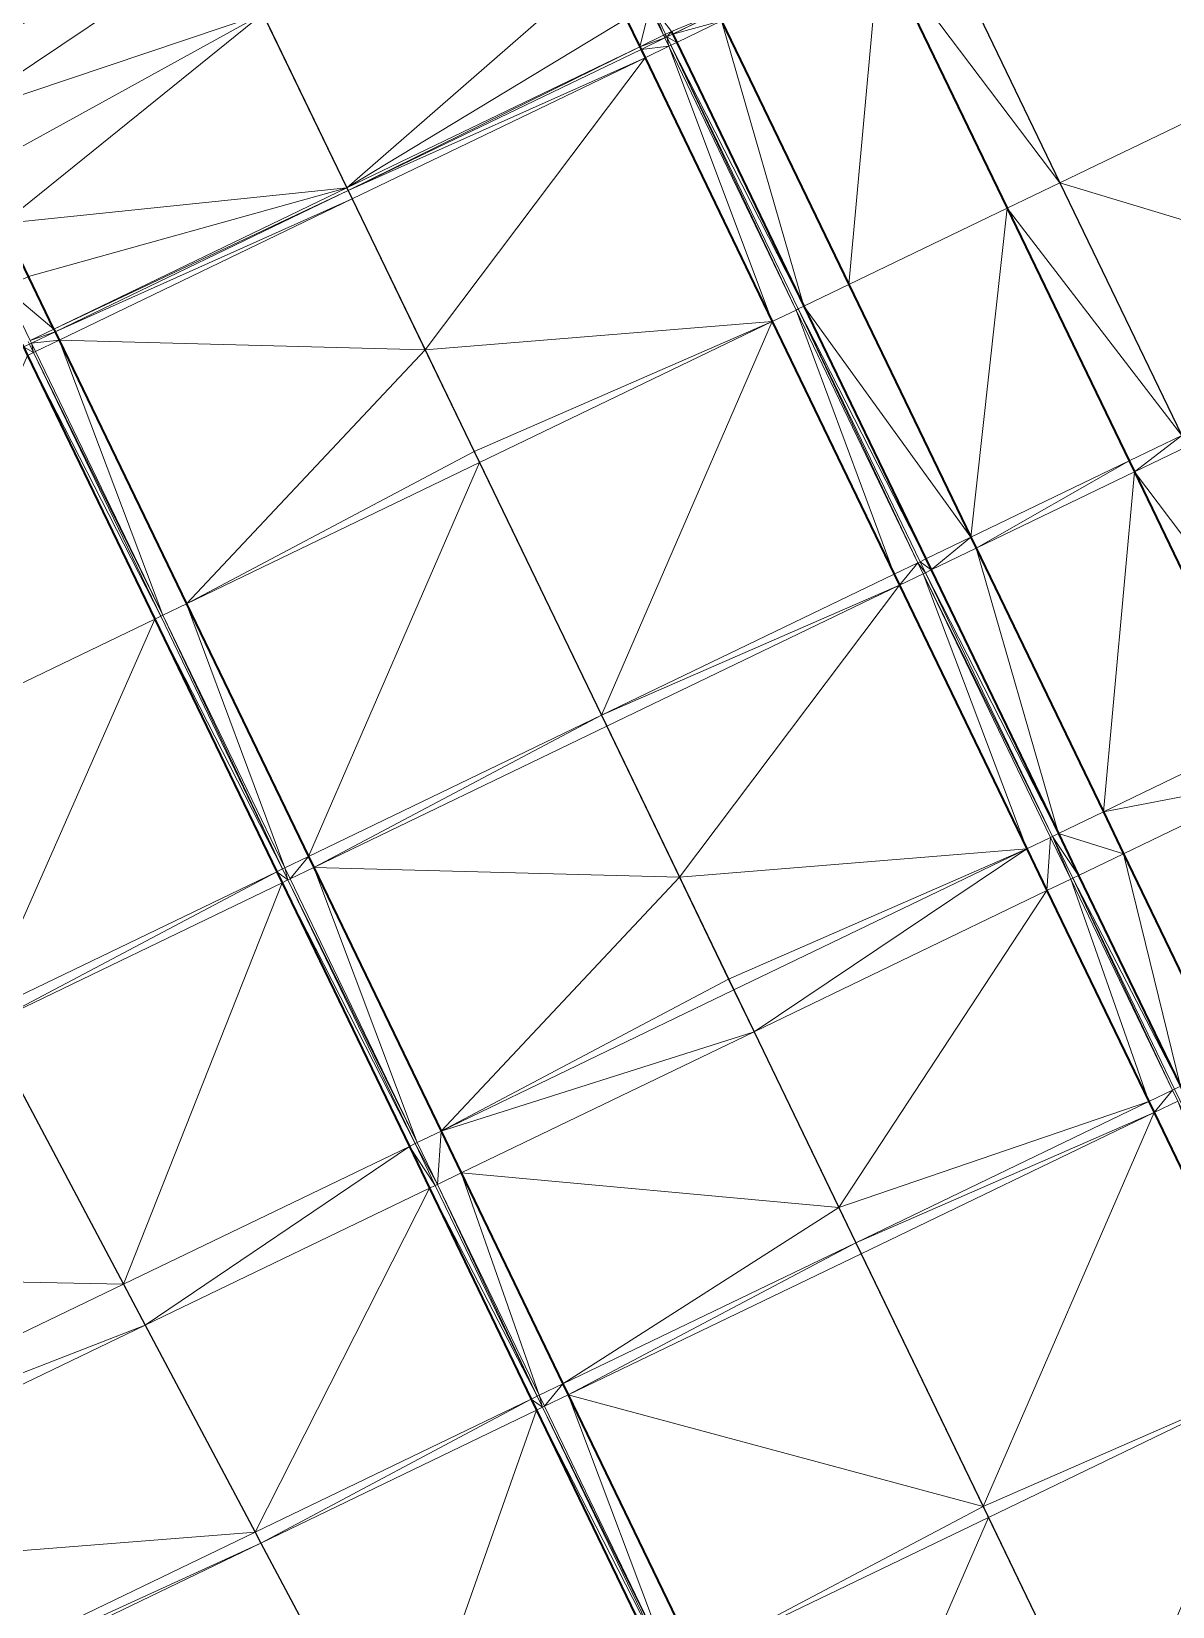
# Model space of a CAD drawing. Header units: metres. Extents: x 246428 to 246884, y 7418966 to 7419490.
# Drawn here: x 246536.59 to 246556.07, y 7419328.41 to 7419355.31 of the extents above; entities that cross this region are included whole.
import ezdxf

# ---------------------------------------------------------------- set-up
doc = ezdxf.new("R2010")
doc.units = ezdxf.units.M
doc.linetypes.add('blank name', pattern=[0])
doc.linetypes.add('HIDDEN', pattern=[9.525, 6.35, -3.175])
doc.layers.add('_12D_UNMAPPED', color=7, linetype='Continuous')
for name, color, linetype, lineweight in [('BATTER', 250, 'HIDDEN', 25), ('GRADELINES', 250, 'HIDDEN', 25), ('MISC_PATHS', 7, 'Continuous', 35)]:
    doc.layers.add(name, color=color, linetype=linetype, lineweight=lineweight)
for name, color, linetype, lineweight, true_color in [('KERB_BACK', 7, 'Continuous', 35, 0x5fd2ff), ('KERB_LINE', 7, 'Continuous', 18, 0xb9b9b9), ('KERB_LIP', 7, 'Continuous', 35, 0x5fd2ff), ('KERB_TOP', 7, 'Continuous', 18, 0xb9b9b9)]:
    doc.layers.add(name, color=color, linetype=linetype, lineweight=lineweight, true_color=true_color)

msp = doc.modelspace()

# ---------------------------------------------------------------- linework, layer by layer
at = {"layer": '_12D_UNMAPPED', "color": 3, "linetype": 'blank name', "lineweight": 0}
for points in [[(246558.887, 7419355.015, 31.112), (246551.975, 7419357.233, 31.719), (246556.754, 7419359.538, 31.056)], [(246551.074, 7419356.799, 31.729), (246551.975, 7419357.233, 31.719), (246554.147, 7419352.729, 31.769)], [(246554.147, 7419352.729, 31.769), (246551.975, 7419357.233, 31.719), (246558.887, 7419355.015, 31.112)], [(246539.804, 7419357.146, 31.77), (246534.805, 7419354.735, 31.604), (246534.371, 7419355.636, 31.594)], [(246534.805, 7419354.735, 31.604), (246539.804, 7419357.146, 31.77), (246539.895, 7419356.958, 31.772)], [(246535.24, 7419353.835, 31.614), (246534.805, 7419354.735, 31.604), (246539.895, 7419356.958, 31.772)], [(246535.24, 7419353.835, 31.614), (246539.895, 7419356.958, 31.772), (246540.542, 7419355.617, 31.787)], [(246550.544, 7419350.992, 31.839), (246548.372, 7419355.495, 31.789), (246551.074, 7419356.799, 31.729)], [(246550.544, 7419350.992, 31.839), (246551.074, 7419356.799, 31.729), (246553.246, 7419352.295, 31.779)], [(246553.246, 7419352.295, 31.779), (246551.074, 7419356.799, 31.729), (246554.147, 7419352.729, 31.769)], [(246540.542, 7419355.617, 31.787), (246546.31, 7419356.432, 31.638), (246541.976, 7419352.643, 31.82)], [(246546.31, 7419356.432, 31.638), (246546.745, 7419355.531, 31.648), (246541.976, 7419352.643, 31.82)], [(246535.674, 7419352.934, 31.624), (246535.24, 7419353.835, 31.614), (246540.542, 7419355.617, 31.787)], [(246536.108, 7419352.033, 31.634), (246535.674, 7419352.934, 31.624), (246540.542, 7419355.617, 31.787)], [(246535.674, 7419352.934, 31.624), (246540.542, 7419355.617, 31.787), (246540.542, 7419355.617, 31.787)], [(246536.108, 7419352.033, 31.634), (246540.542, 7419355.617, 31.787), (246541.976, 7419352.643, 31.82)], [(246546.975, 7419355.053, 31.654), (246546.745, 7419355.531, 31.648), (246547.15, 7419355.727, 31.623)], [(246546.975, 7419355.053, 31.654), (246547.15, 7419355.727, 31.623), (246547.381, 7419355.249, 31.629)], [(246547.381, 7419355.249, 31.629), (246547.15, 7419355.727, 31.623), (246547.186, 7419355.744, 31.773)], [(246547.417, 7419355.266, 31.779), (246547.186, 7419355.744, 31.773), (246547.516, 7419355.314, 31.779)], [(246547.381, 7419355.249, 31.629), (246547.186, 7419355.744, 31.773), (246547.417, 7419355.266, 31.779)], [(246547.537, 7419355.269, 31.779), (246547.516, 7419355.314, 31.779), (246548.303, 7419355.638, 31.788)], [(246547.538, 7419355.269, 31.779), (246547.537, 7419355.269, 31.779), (246548.303, 7419355.638, 31.788)], [(246547.538, 7419355.269, 31.779), (246548.303, 7419355.638, 31.788), (246548.303, 7419355.638, 31.788)], [(246547.538, 7419355.269, 31.779), (246548.303, 7419355.638, 31.788), (246548.372, 7419355.495, 31.789)], [(246541.976, 7419352.643, 31.82), (246546.745, 7419355.531, 31.648), (246546.975, 7419355.053, 31.654)], [(246546.745, 7419355.531, 31.648), (246546.975, 7419355.053, 31.654), (246546.975, 7419355.053, 31.654)], [(246547.417, 7419355.266, 31.779), (246547.516, 7419355.314, 31.779), (246547.516, 7419355.314, 31.779)], [(246547.417, 7419355.266, 31.779), (246547.516, 7419355.314, 31.779), (246547.516, 7419355.314, 31.779)], [(246547.417, 7419355.266, 31.779), (246547.417, 7419355.266, 31.779), (246547.516, 7419355.314, 31.779)], [(246547.438, 7419355.221, 31.779), (246547.417, 7419355.266, 31.779), (246547.516, 7419355.314, 31.779)], [(246547.417, 7419355.266, 31.779), (246547.417, 7419355.266, 31.779), (246547.516, 7419355.314, 31.779)], [(246547.417, 7419355.266, 31.779), (246547.516, 7419355.314, 31.779), (246547.516, 7419355.314, 31.779)], [(246547.438, 7419355.221, 31.779), (246547.516, 7419355.314, 31.779), (246547.537, 7419355.269, 31.779)], [(246547.516, 7419355.314, 31.779), (246547.516, 7419355.314, 31.779), (246547.516, 7419355.314, 31.779)], [(246547.516, 7419355.314, 31.779), (246547.516, 7419355.314, 31.779), (246547.516, 7419355.314, 31.779)], [(246547.516, 7419355.314, 31.779), (246547.516, 7419355.314, 31.779), (246547.516, 7419355.314, 31.779)], [(246547.516, 7419355.314, 31.779), (246547.516, 7419355.314, 31.779), (246547.537, 7419355.269, 31.779)], [(246547.606, 7419355.126, 31.781), (246547.538, 7419355.269, 31.779), (246548.372, 7419355.495, 31.789)], [(246549.778, 7419350.623, 31.831), (246547.606, 7419355.126, 31.781), (246548.372, 7419355.495, 31.789)], [(246549.778, 7419350.623, 31.831), (246548.372, 7419355.495, 31.789), (246550.544, 7419350.992, 31.839)], [(246541.976, 7419352.643, 31.82), (246541.976, 7419352.643, 31.82), (246546.975, 7419355.053, 31.654)], [(246541.976, 7419352.643, 31.82), (246541.976, 7419352.643, 31.82), (246546.975, 7419355.053, 31.654)], [(246541.976, 7419352.643, 31.82), (246541.976, 7419352.643, 31.82), (246546.975, 7419355.053, 31.654)], [(246541.976, 7419352.642, 31.82), (246546.975, 7419355.053, 31.654), (246546.975, 7419355.053, 31.654)], [(246541.976, 7419352.642, 31.82), (246541.976, 7419352.642, 31.82), (246546.975, 7419355.053, 31.654)], [(246541.976, 7419352.642, 31.82), (246541.976, 7419352.643, 31.82), (246546.975, 7419355.053, 31.654)], [(246541.976, 7419352.643, 31.82), (246541.976, 7419352.643, 31.82), (246546.975, 7419355.053, 31.654)], [(246541.998, 7419352.598, 31.821), (246541.976, 7419352.642, 31.82), (246546.975, 7419355.053, 31.654)], [(246541.976, 7419352.642, 31.82), (246541.976, 7419352.642, 31.82), (246546.975, 7419355.053, 31.654)], [(246541.976, 7419352.642, 31.82), (246546.975, 7419355.053, 31.654), (246546.975, 7419355.053, 31.654)], [(246541.998, 7419352.598, 31.821), (246546.975, 7419355.053, 31.654), (246546.997, 7419355.008, 31.654)], [(246546.975, 7419355.053, 31.654), (246546.975, 7419355.053, 31.654), (246547.381, 7419355.249, 31.629)], [(246546.975, 7419355.053, 31.654), (246547.381, 7419355.249, 31.629), (246547.381, 7419355.249, 31.629)], [(246546.975, 7419355.053, 31.654), (246547.381, 7419355.249, 31.629), (246547.381, 7419355.249, 31.629)], [(246546.975, 7419355.053, 31.654), (246547.381, 7419355.249, 31.629), (246547.381, 7419355.249, 31.629)], [(246546.975, 7419355.053, 31.654), (246547.381, 7419355.249, 31.629), (246547.402, 7419355.204, 31.629)], [(246546.997, 7419355.008, 31.654), (246546.975, 7419355.053, 31.654), (246547.402, 7419355.204, 31.629)], [(246546.975, 7419355.053, 31.654), (246546.975, 7419355.053, 31.654), (246546.975, 7419355.053, 31.654)], [(246546.975, 7419355.053, 31.654), (246546.975, 7419355.053, 31.654), (246546.975, 7419355.053, 31.654)], [(246546.975, 7419355.053, 31.654), (246546.975, 7419355.053, 31.654), (246546.975, 7419355.053, 31.654)], [(246546.975, 7419355.053, 31.654), (246546.975, 7419355.053, 31.654), (246546.997, 7419355.008, 31.654)], [(246546.997, 7419355.008, 31.654), (246547.402, 7419355.204, 31.629), (246547.402, 7419355.204, 31.629)], [(246546.997, 7419355.008, 31.654), (246546.997, 7419355.008, 31.654), (246547.402, 7419355.204, 31.629)], [(246546.997, 7419355.008, 31.654), (246547.402, 7419355.204, 31.629), (246547.471, 7419355.061, 31.631)], [(246547.066, 7419354.866, 31.656), (246546.997, 7419355.008, 31.654), (246547.471, 7419355.061, 31.631)], [(246549.238, 7419350.362, 31.706), (246547.066, 7419354.866, 31.656), (246547.471, 7419355.061, 31.631)], [(246547.381, 7419355.249, 31.629), (246547.417, 7419355.266, 31.779), (246547.417, 7419355.266, 31.779)], [(246547.381, 7419355.249, 31.629), (246547.381, 7419355.249, 31.629), (246547.417, 7419355.266, 31.779)], [(246547.381, 7419355.249, 31.629), (246547.417, 7419355.266, 31.779), (246547.417, 7419355.266, 31.779)], [(246547.402, 7419355.204, 31.629), (246547.381, 7419355.249, 31.629), (246547.417, 7419355.266, 31.779)], [(246547.381, 7419355.249, 31.629), (246547.381, 7419355.249, 31.629), (246547.417, 7419355.266, 31.779)], [(246547.381, 7419355.249, 31.629), (246547.417, 7419355.266, 31.779), (246547.417, 7419355.266, 31.779)], [(246547.381, 7419355.249, 31.629), (246547.381, 7419355.249, 31.629), (246547.381, 7419355.249, 31.629)], [(246547.381, 7419355.249, 31.629), (246547.381, 7419355.249, 31.629), (246547.381, 7419355.249, 31.629)], [(246547.381, 7419355.249, 31.629), (246547.381, 7419355.249, 31.629), (246547.381, 7419355.249, 31.629)], [(246547.402, 7419355.204, 31.629), (246547.417, 7419355.266, 31.779), (246547.438, 7419355.221, 31.779)], [(246547.402, 7419355.204, 31.629), (246547.402, 7419355.204, 31.629), (246547.438, 7419355.221, 31.779)], [(246547.471, 7419355.061, 31.631), (246547.402, 7419355.204, 31.629), (246547.438, 7419355.221, 31.779)], [(246547.402, 7419355.204, 31.629), (246547.438, 7419355.221, 31.779), (246547.438, 7419355.221, 31.779)], [(246547.417, 7419355.266, 31.779), (246547.417, 7419355.266, 31.779), (246547.417, 7419355.266, 31.779)], [(246547.417, 7419355.266, 31.779), (246547.417, 7419355.266, 31.779), (246547.417, 7419355.266, 31.779)], [(246547.417, 7419355.266, 31.779), (246547.417, 7419355.266, 31.779), (246547.417, 7419355.266, 31.779)], [(246547.438, 7419355.221, 31.779), (246547.538, 7419355.269, 31.779), (246547.606, 7419355.126, 31.781)], [(246547.438, 7419355.221, 31.779), (246547.438, 7419355.221, 31.779), (246547.537, 7419355.269, 31.779)], [(246547.438, 7419355.221, 31.779), (246547.537, 7419355.269, 31.779), (246547.538, 7419355.269, 31.779)], [(246547.471, 7419355.061, 31.631), (246547.438, 7419355.221, 31.779), (246547.507, 7419355.078, 31.781)], [(246547.507, 7419355.078, 31.781), (246547.438, 7419355.221, 31.779), (246547.606, 7419355.126, 31.781)], [(246549.643, 7419350.557, 31.681), (246547.471, 7419355.061, 31.631), (246547.507, 7419355.078, 31.781)], [(246549.238, 7419350.362, 31.706), (246547.471, 7419355.061, 31.631), (246549.643, 7419350.557, 31.681)], [(246547.507, 7419355.078, 31.781), (246547.606, 7419355.126, 31.781), (246549.778, 7419350.623, 31.831)], [(246549.643, 7419350.557, 31.681), (246547.507, 7419355.078, 31.781), (246549.679, 7419350.575, 31.831)], [(246549.679, 7419350.575, 31.831), (246547.507, 7419355.078, 31.781), (246549.778, 7419350.623, 31.831)], [(246541.998, 7419352.597, 31.821), (246541.998, 7419352.598, 31.821), (246546.997, 7419355.008, 31.654)], [(246541.998, 7419352.597, 31.821), (246546.997, 7419355.008, 31.654), (246546.997, 7419355.008, 31.654)], [(246541.998, 7419352.597, 31.821), (246546.997, 7419355.008, 31.654), (246547.066, 7419354.866, 31.656)], [(246542.067, 7419352.455, 31.822), (246541.998, 7419352.597, 31.821), (246547.066, 7419354.866, 31.656)], [(246543.311, 7419349.875, 31.851), (246542.067, 7419352.455, 31.822), (246547.066, 7419354.866, 31.656)], [(246543.311, 7419349.875, 31.851), (246547.066, 7419354.866, 31.656), (246549.238, 7419350.362, 31.706)], [(246554.147, 7419352.729, 31.769), (246558.887, 7419355.015, 31.112), (246560.932, 7419350.682, 31.165)], [(246536.543, 7419351.132, 31.644), (246536.108, 7419352.033, 31.634), (246541.976, 7419352.643, 31.82)], [(246536.977, 7419350.232, 31.654), (246536.543, 7419351.132, 31.644), (246541.976, 7419352.643, 31.82)], [(246536.977, 7419350.232, 31.654), (246541.976, 7419352.643, 31.82), (246541.976, 7419352.643, 31.82)], [(246536.977, 7419350.232, 31.654), (246541.976, 7419352.643, 31.82), (246541.976, 7419352.643, 31.82)], [(246536.977, 7419350.232, 31.654), (246541.976, 7419352.643, 31.82), (246541.976, 7419352.643, 31.82)], [(246536.977, 7419350.232, 31.654), (246541.976, 7419352.643, 31.82), (246541.976, 7419352.643, 31.82)], [(246536.977, 7419350.232, 31.654), (246541.976, 7419352.643, 31.82), (246541.976, 7419352.642, 31.82)], [(246536.977, 7419350.232, 31.654), (246541.976, 7419352.642, 31.82), (246541.976, 7419352.642, 31.82)], [(246536.977, 7419350.232, 31.654), (246541.976, 7419352.642, 31.82), (246541.998, 7419352.598, 31.821)], [(246541.976, 7419352.643, 31.82), (246541.976, 7419352.643, 31.82), (246541.976, 7419352.643, 31.82)], [(246541.976, 7419352.643, 31.82), (246541.976, 7419352.643, 31.82), (246541.976, 7419352.643, 31.82)], [(246541.976, 7419352.642, 31.82), (246541.976, 7419352.642, 31.82), (246541.976, 7419352.642, 31.82)], [(246553.246, 7419352.295, 31.779), (246554.147, 7419352.729, 31.769), (246556.228, 7419348.413, 31.817)], [(246556.228, 7419348.413, 31.817), (246554.147, 7419352.729, 31.769), (246560.932, 7419350.682, 31.165)], [(246536.999, 7419350.187, 31.654), (246536.977, 7419350.232, 31.654), (246541.998, 7419352.598, 31.821)], [(246536.999, 7419350.187, 31.654), (246536.999, 7419350.187, 31.654), (246541.998, 7419352.598, 31.821)], [(246536.999, 7419350.187, 31.654), (246541.998, 7419352.598, 31.821), (246541.998, 7419352.597, 31.821)], [(246536.999, 7419350.187, 31.654), (246541.998, 7419352.597, 31.821), (246542.067, 7419352.455, 31.822)], [(246537.068, 7419350.044, 31.656), (246536.999, 7419350.187, 31.654), (246542.067, 7419352.455, 31.822)], [(246543.311, 7419349.875, 31.851), (246537.068, 7419350.044, 31.656), (246542.067, 7419352.455, 31.822)], [(246552.625, 7419346.676, 31.887), (246550.544, 7419350.992, 31.839), (246553.246, 7419352.295, 31.779)], [(246552.625, 7419346.676, 31.887), (246553.246, 7419352.295, 31.779), (246555.327, 7419347.979, 31.827)], [(246555.327, 7419347.979, 31.827), (246553.246, 7419352.295, 31.779), (246556.228, 7419348.413, 31.817)], [(246536.138, 7419350.937, 31.619), (246536.543, 7419351.132, 31.644), (246536.977, 7419350.232, 31.654)], [(246536.543, 7419351.132, 31.644), (246536.977, 7419350.232, 31.654), (246536.977, 7419350.232, 31.654)], [(246536.572, 7419350.036, 31.629), (246536.138, 7419350.937, 31.619), (246536.977, 7419350.232, 31.654)], [(246549.778, 7419350.623, 31.831), (246550.544, 7419350.992, 31.839), (246552.625, 7419346.676, 31.887)], [(246551.319, 7419346.046, 31.754), (246549.238, 7419350.362, 31.706), (246549.643, 7419350.557, 31.681)], [(246551.724, 7419346.242, 31.729), (246549.643, 7419350.557, 31.681), (246549.679, 7419350.575, 31.831)], [(246551.319, 7419346.046, 31.754), (246549.643, 7419350.557, 31.681), (246551.724, 7419346.242, 31.729)], [(246549.679, 7419350.575, 31.831), (246549.778, 7419350.623, 31.831), (246551.86, 7419346.307, 31.879)], [(246551.724, 7419346.242, 31.729), (246549.679, 7419350.575, 31.831), (246551.76, 7419346.259, 31.879)], [(246551.76, 7419346.259, 31.879), (246549.679, 7419350.575, 31.831), (246551.86, 7419346.307, 31.879)], [(246551.86, 7419346.307, 31.879), (246549.778, 7419350.623, 31.831), (246552.625, 7419346.676, 31.887)], [(246536.572, 7419350.036, 31.629), (246536.977, 7419350.232, 31.654), (246536.999, 7419350.187, 31.654)], [(246536.977, 7419350.232, 31.654), (246536.977, 7419350.232, 31.654), (246536.999, 7419350.187, 31.654)], [(246543.311, 7419349.875, 31.851), (246543.311, 7419349.875, 31.851), (246549.238, 7419350.362, 31.706)], [(246544.148, 7419348.139, 31.87), (246543.311, 7419349.875, 31.851), (246549.238, 7419350.362, 31.706)], [(246544.239, 7419347.951, 31.872), (246544.148, 7419348.139, 31.87), (246549.238, 7419350.362, 31.706)], [(246546.32, 7419343.635, 31.92), (246544.239, 7419347.951, 31.872), (246549.238, 7419350.362, 31.706)], [(246546.32, 7419343.635, 31.92), (246549.238, 7419350.362, 31.706), (246551.319, 7419346.046, 31.754)], [(246536.558, 7419349.974, 31.779), (246536.626, 7419349.831, 31.781), (246536.459, 7419349.926, 31.779)], [(246536.459, 7419349.926, 31.779), (246536.626, 7419349.831, 31.781), (246536.527, 7419349.783, 31.781)], [(246536.558, 7419349.974, 31.779), (246536.594, 7419349.991, 31.629), (246536.626, 7419349.831, 31.781)], [(246536.594, 7419349.991, 31.629), (246536.594, 7419349.991, 31.629), (246536.558, 7419349.974, 31.779)], [(246536.572, 7419350.036, 31.629), (246536.999, 7419350.187, 31.654), (246536.594, 7419349.991, 31.629)], [(246536.999, 7419350.187, 31.654), (246536.999, 7419350.187, 31.654), (246536.594, 7419349.991, 31.629)], [(246536.594, 7419349.991, 31.629), (246536.999, 7419350.187, 31.654), (246536.594, 7419349.991, 31.629)], [(246536.999, 7419350.187, 31.654), (246537.068, 7419350.044, 31.656), (246536.594, 7419349.991, 31.629)], [(246536.594, 7419349.991, 31.629), (246537.068, 7419350.044, 31.656), (246536.662, 7419349.849, 31.631)], [(246536.594, 7419349.991, 31.629), (246536.662, 7419349.849, 31.631), (246536.626, 7419349.831, 31.781)], [(246536.662, 7419349.849, 31.631), (246537.068, 7419350.044, 31.656), (246538.834, 7419345.345, 31.681)], [(246537.068, 7419350.044, 31.656), (246539.24, 7419345.54, 31.706), (246538.834, 7419345.345, 31.681)], [(246539.24, 7419345.54, 31.706), (246537.068, 7419350.044, 31.656), (246543.311, 7419349.875, 31.851)], [(246536.527, 7419349.783, 31.781), (246538.699, 7419345.28, 31.831), (246533.475, 7419342.76, 31.773)], [(246536.626, 7419349.831, 31.781), (246538.798, 7419345.328, 31.831), (246536.527, 7419349.783, 31.781)], [(246536.527, 7419349.783, 31.781), (246538.798, 7419345.328, 31.831), (246538.699, 7419345.28, 31.831)], [(246536.662, 7419349.849, 31.631), (246538.834, 7419345.345, 31.681), (246536.626, 7419349.831, 31.781)], [(246536.626, 7419349.831, 31.781), (246538.834, 7419345.345, 31.681), (246538.798, 7419345.328, 31.831)], [(246539.24, 7419345.54, 31.706), (246543.311, 7419349.875, 31.851), (246543.311, 7419349.875, 31.851)], [(246539.24, 7419345.54, 31.706), (246543.311, 7419349.875, 31.851), (246544.148, 7419348.139, 31.87)], [(246555.327, 7419347.979, 31.827), (246556.228, 7419348.413, 31.817), (246556.228, 7419348.413, 31.817)], [(246555.327, 7419347.979, 31.827), (246555.327, 7419347.979, 31.827), (246556.228, 7419348.413, 31.817)], [(246555.418, 7419347.791, 31.829), (246555.327, 7419347.979, 31.827), (246556.228, 7419348.413, 31.817)], [(246555.418, 7419347.791, 31.829), (246556.228, 7419348.413, 31.817), (246556.319, 7419348.226, 31.819)], [(246539.24, 7419345.54, 31.706), (246544.148, 7419348.139, 31.87), (246544.239, 7419347.951, 31.872)], [(246555.418, 7419347.791, 31.829), (246556.319, 7419348.226, 31.819), (246558.49, 7419343.722, 31.869)], [(246541.321, 7419341.224, 31.754), (246539.24, 7419345.54, 31.706), (246544.239, 7419347.951, 31.872)], [(246541.321, 7419341.224, 31.754), (246544.239, 7419347.951, 31.872), (246546.32, 7419343.635, 31.92)], [(246552.625, 7419346.676, 31.887), (246555.327, 7419347.979, 31.827), (246555.327, 7419347.979, 31.827)], [(246552.625, 7419346.676, 31.887), (246552.625, 7419346.676, 31.887), (246555.327, 7419347.979, 31.827)], [(246552.716, 7419346.488, 31.889), (246552.625, 7419346.676, 31.887), (246555.327, 7419347.979, 31.827)], [(246552.716, 7419346.488, 31.889), (246555.327, 7419347.979, 31.827), (246555.418, 7419347.791, 31.829)], [(246554.888, 7419341.984, 31.939), (246552.716, 7419346.488, 31.889), (246555.418, 7419347.791, 31.829)], [(246554.888, 7419341.984, 31.939), (246555.418, 7419347.791, 31.829), (246557.59, 7419343.288, 31.879)], [(246557.59, 7419343.288, 31.879), (246555.418, 7419347.791, 31.829), (246558.49, 7419343.722, 31.869)], [(246551.95, 7419346.119, 31.881), (246551.86, 7419346.307, 31.879), (246552.625, 7419346.676, 31.887)], [(246551.86, 7419346.307, 31.879), (246551.86, 7419346.307, 31.879), (246552.625, 7419346.676, 31.887)], [(246551.86, 7419346.307, 31.879), (246552.625, 7419346.676, 31.887), (246552.625, 7419346.676, 31.887)], [(246551.95, 7419346.119, 31.881), (246552.625, 7419346.676, 31.887), (246552.716, 7419346.488, 31.889)], [(246554.122, 7419341.615, 31.931), (246551.95, 7419346.119, 31.881), (246552.716, 7419346.488, 31.889)], [(246554.888, 7419341.984, 31.939), (246554.122, 7419341.615, 31.931), (246552.716, 7419346.488, 31.889)], [(246551.319, 7419346.046, 31.754), (246551.724, 7419346.242, 31.729), (246551.724, 7419346.241, 31.729)], [(246551.41, 7419345.858, 31.756), (246551.319, 7419346.046, 31.754), (246551.724, 7419346.241, 31.729)], [(246551.319, 7419346.046, 31.754), (246551.319, 7419346.046, 31.754), (246551.724, 7419346.241, 31.729)], [(246551.41, 7419345.858, 31.756), (246551.724, 7419346.241, 31.729), (246551.815, 7419346.054, 31.731)], [(246551.724, 7419346.241, 31.729), (246551.76, 7419346.259, 31.879), (246551.851, 7419346.071, 31.881)], [(246551.724, 7419346.241, 31.729), (246551.724, 7419346.242, 31.729), (246551.76, 7419346.259, 31.879)], [(246551.724, 7419346.242, 31.729), (246551.76, 7419346.259, 31.879), (246551.76, 7419346.259, 31.879)], [(246551.815, 7419346.054, 31.731), (246551.724, 7419346.241, 31.729), (246551.851, 7419346.071, 31.881)], [(246551.76, 7419346.259, 31.879), (246551.76, 7419346.259, 31.879), (246551.86, 7419346.307, 31.879)], [(246551.76, 7419346.259, 31.879), (246551.86, 7419346.307, 31.879), (246551.95, 7419346.119, 31.881)], [(246551.76, 7419346.259, 31.879), (246551.86, 7419346.307, 31.879), (246551.86, 7419346.307, 31.879)], [(246551.851, 7419346.071, 31.881), (246551.76, 7419346.259, 31.879), (246551.95, 7419346.119, 31.881)], [(246546.32, 7419343.635, 31.92), (246546.32, 7419343.635, 31.92), (246551.319, 7419346.046, 31.754)], [(246546.32, 7419343.635, 31.92), (246551.319, 7419346.046, 31.754), (246551.319, 7419346.046, 31.754)], [(246546.32, 7419343.635, 31.92), (246551.319, 7419346.046, 31.754), (246551.41, 7419345.858, 31.756)], [(246546.32, 7419343.635, 31.92), (246546.32, 7419343.635, 31.92), (246551.319, 7419346.046, 31.754)], [(246553.581, 7419341.355, 31.806), (246551.41, 7419345.858, 31.756), (246551.815, 7419346.054, 31.731)], [(246554.023, 7419341.567, 31.931), (246551.815, 7419346.054, 31.731), (246551.851, 7419346.071, 31.881)], [(246553.987, 7419341.55, 31.781), (246553.581, 7419341.355, 31.806), (246551.815, 7419346.054, 31.731)], [(246554.023, 7419341.567, 31.931), (246553.987, 7419341.55, 31.781), (246551.815, 7419346.054, 31.731)], [(246554.122, 7419341.615, 31.931), (246551.851, 7419346.071, 31.881), (246551.95, 7419346.119, 31.881)], [(246554.122, 7419341.615, 31.931), (246554.023, 7419341.567, 31.931), (246551.851, 7419346.071, 31.881)], [(246546.411, 7419343.447, 31.922), (246546.32, 7419343.635, 31.92), (246551.41, 7419345.858, 31.756)], [(246547.654, 7419340.868, 31.951), (246546.411, 7419343.447, 31.922), (246551.41, 7419345.858, 31.756)], [(246553.581, 7419341.355, 31.806), (246547.654, 7419340.868, 31.951), (246551.41, 7419345.858, 31.756)], [(246539.24, 7419345.54, 31.706), (246540.916, 7419341.029, 31.729), (246538.834, 7419345.345, 31.681)], [(246541.321, 7419341.224, 31.754), (246540.916, 7419341.029, 31.729), (246539.24, 7419345.54, 31.706)], [(246538.699, 7419345.28, 31.831), (246535.721, 7419338.524, 31.823), (246533.475, 7419342.76, 31.773)], [(246540.781, 7419340.964, 31.879), (246535.721, 7419338.524, 31.823), (246538.699, 7419345.28, 31.831)], [(246538.798, 7419345.328, 31.831), (246540.88, 7419341.012, 31.879), (246538.699, 7419345.28, 31.831)], [(246540.88, 7419341.012, 31.879), (246540.781, 7419340.964, 31.879), (246538.699, 7419345.28, 31.831)], [(246538.834, 7419345.345, 31.681), (246540.88, 7419341.012, 31.879), (246538.798, 7419345.328, 31.831)], [(246540.916, 7419341.029, 31.729), (246540.88, 7419341.012, 31.879), (246538.834, 7419345.345, 31.681)], [(246541.321, 7419341.224, 31.754), (246541.321, 7419341.224, 31.754), (246546.32, 7419343.635, 31.92)], [(246546.32, 7419343.635, 31.92), (246541.321, 7419341.224, 31.754), (246546.32, 7419343.635, 31.92)], [(246541.321, 7419341.224, 31.754), (246546.32, 7419343.635, 31.92), (246546.32, 7419343.635, 31.92)], [(246541.411, 7419341.037, 31.756), (246541.321, 7419341.224, 31.754), (246546.32, 7419343.635, 31.92)], [(246541.411, 7419341.037, 31.756), (246546.32, 7419343.635, 31.92), (246546.411, 7419343.447, 31.922)], [(246547.654, 7419340.868, 31.951), (246541.411, 7419341.037, 31.756), (246546.411, 7419343.447, 31.922)], [(246554.888, 7419341.984, 31.939), (246557.59, 7419343.288, 31.879), (246557.934, 7419342.574, 31.887)], [(246555.231, 7419341.271, 31.947), (246554.888, 7419341.984, 31.939), (246557.934, 7419342.574, 31.887)], [(246555.231, 7419341.271, 31.947), (246557.934, 7419342.574, 31.887), (246557.934, 7419342.574, 31.887)], [(246555.231, 7419341.271, 31.947), (246555.231, 7419341.271, 31.947), (246557.934, 7419342.574, 31.887)], [(246556.969, 7419337.669, 31.987), (246555.231, 7419341.271, 31.947), (246557.934, 7419342.574, 31.887)], [(246554.122, 7419341.615, 31.931), (246554.888, 7419341.984, 31.939), (246555.231, 7419341.271, 31.947)], [(246554.023, 7419341.567, 31.931), (246554.122, 7419341.615, 31.931), (246554.466, 7419340.902, 31.939)], [(246554.466, 7419340.902, 31.939), (246554.122, 7419341.615, 31.931), (246555.231, 7419341.271, 31.947)], [(246547.655, 7419340.868, 31.951), (246547.654, 7419340.868, 31.951), (246553.581, 7419341.355, 31.806)], [(246548.492, 7419339.131, 31.97), (246547.655, 7419340.868, 31.951), (246553.581, 7419341.355, 31.806)], [(246548.582, 7419338.944, 31.972), (246548.492, 7419339.131, 31.97), (246553.581, 7419341.355, 31.806)], [(246548.926, 7419338.231, 31.98), (246548.582, 7419338.944, 31.972), (246553.581, 7419341.355, 31.806)], [(246548.926, 7419338.231, 31.98), (246553.581, 7419341.355, 31.806), (246553.925, 7419340.642, 31.814)], [(246553.925, 7419340.642, 31.814), (246553.581, 7419341.355, 31.806), (246553.987, 7419341.55, 31.781)], [(246553.925, 7419340.642, 31.814), (246553.987, 7419341.55, 31.781), (246554.331, 7419340.837, 31.789)], [(246554.331, 7419340.837, 31.789), (246553.987, 7419341.55, 31.781), (246554.023, 7419341.567, 31.931)], [(246554.367, 7419340.854, 31.939), (246554.023, 7419341.567, 31.931), (246554.466, 7419340.902, 31.939)], [(246554.331, 7419340.837, 31.789), (246554.023, 7419341.567, 31.931), (246554.367, 7419340.854, 31.939)], [(246541.321, 7419341.224, 31.754), (246541.321, 7419341.224, 31.754), (246540.916, 7419341.029, 31.729)], [(246540.916, 7419341.029, 31.729), (246541.321, 7419341.224, 31.754), (246540.916, 7419341.029, 31.729)], [(246540.916, 7419341.029, 31.729), (246541.321, 7419341.224, 31.754), (246541.006, 7419340.841, 31.731)], [(246541.321, 7419341.224, 31.754), (246541.411, 7419341.037, 31.756), (246541.006, 7419340.841, 31.731)], [(246554.466, 7419340.902, 31.939), (246554.466, 7419340.902, 31.939), (246555.231, 7419341.271, 31.947)], [(246554.466, 7419340.902, 31.939), (246555.231, 7419341.271, 31.947), (246555.231, 7419341.271, 31.947)], [(246554.466, 7419340.902, 31.939), (246555.231, 7419341.271, 31.947), (246556.203, 7419337.299, 31.979)], [(246556.203, 7419337.299, 31.979), (246555.231, 7419341.271, 31.947), (246556.969, 7419337.669, 31.987)], [(246535.721, 7419338.524, 31.823), (246540.781, 7419340.964, 31.879), (246535.819, 7419338.34, 31.825)], [(246535.721, 7419338.524, 31.823), (246540.781, 7419340.964, 31.879), (246535.721, 7419338.524, 31.823)], [(246540.781, 7419340.964, 31.879), (246540.781, 7419340.964, 31.879), (246535.819, 7419338.34, 31.825)], [(246540.781, 7419340.964, 31.879), (246540.871, 7419340.776, 31.881), (246535.819, 7419338.34, 31.825)], [(246540.88, 7419341.012, 31.879), (246540.88, 7419341.012, 31.879), (246540.781, 7419340.964, 31.879)], [(246540.781, 7419340.964, 31.879), (246540.88, 7419341.012, 31.879), (246540.781, 7419340.964, 31.879)], [(246540.88, 7419341.012, 31.879), (246540.97, 7419340.824, 31.881), (246540.781, 7419340.964, 31.879)], [(246540.781, 7419340.964, 31.879), (246540.97, 7419340.824, 31.881), (246540.871, 7419340.776, 31.881)], [(246540.871, 7419340.776, 31.881), (246540.97, 7419340.824, 31.881), (246543.142, 7419336.32, 31.931)], [(246540.916, 7419341.029, 31.729), (246540.916, 7419341.029, 31.729), (246540.88, 7419341.012, 31.879)], [(246540.88, 7419341.012, 31.879), (246540.916, 7419341.029, 31.729), (246540.88, 7419341.012, 31.879)], [(246540.88, 7419341.012, 31.879), (246540.916, 7419341.029, 31.729), (246540.97, 7419340.824, 31.881)], [(246540.916, 7419341.029, 31.729), (246541.006, 7419340.841, 31.731), (246540.97, 7419340.824, 31.881)], [(246540.97, 7419340.824, 31.881), (246541.006, 7419340.841, 31.731), (246543.178, 7419336.338, 31.781)], [(246540.97, 7419340.824, 31.881), (246543.178, 7419336.338, 31.781), (246543.142, 7419336.32, 31.931)], [(246541.006, 7419340.841, 31.731), (246541.411, 7419341.037, 31.756), (246543.178, 7419336.338, 31.781)], [(246541.411, 7419341.037, 31.756), (246547.654, 7419340.868, 31.951), (246543.583, 7419336.533, 31.806)], [(246541.411, 7419341.037, 31.756), (246543.583, 7419336.533, 31.806), (246543.178, 7419336.338, 31.781)], [(246547.654, 7419340.868, 31.951), (246547.655, 7419340.868, 31.951), (246543.583, 7419336.533, 31.806)], [(246547.655, 7419340.868, 31.951), (246548.492, 7419339.131, 31.97), (246543.583, 7419336.533, 31.806)], [(246553.925, 7419340.641, 31.814), (246554.331, 7419340.837, 31.789), (246554.331, 7419340.837, 31.789)], [(246555.663, 7419337.039, 31.854), (246553.925, 7419340.641, 31.814), (246554.331, 7419340.837, 31.789)], [(246553.925, 7419340.641, 31.814), (246553.925, 7419340.642, 31.814), (246554.331, 7419340.837, 31.789)], [(246554.331, 7419340.837, 31.789), (246554.331, 7419340.837, 31.789), (246554.367, 7419340.854, 31.939)], [(246554.331, 7419340.837, 31.789), (246554.367, 7419340.854, 31.939), (246554.367, 7419340.854, 31.939)], [(246554.331, 7419340.837, 31.789), (246554.367, 7419340.854, 31.939), (246556.068, 7419337.234, 31.829)], [(246555.663, 7419337.039, 31.854), (246554.331, 7419340.837, 31.789), (246556.068, 7419337.234, 31.829)], [(246554.367, 7419340.854, 31.939), (246554.466, 7419340.902, 31.939), (246554.466, 7419340.902, 31.939)], [(246554.367, 7419340.854, 31.939), (246554.367, 7419340.854, 31.939), (246554.466, 7419340.902, 31.939)], [(246554.367, 7419340.854, 31.939), (246554.466, 7419340.902, 31.939), (246556.203, 7419337.299, 31.979)], [(246556.068, 7419337.234, 31.829), (246554.367, 7419340.854, 31.939), (246556.104, 7419337.252, 31.979)], [(246556.104, 7419337.252, 31.979), (246554.367, 7419340.854, 31.939), (246556.203, 7419337.299, 31.979)], [(246535.819, 7419338.34, 31.825), (246540.871, 7419340.776, 31.881), (246538.164, 7419333.919, 31.877)], [(246538.164, 7419333.919, 31.877), (246540.871, 7419340.776, 31.881), (246543.043, 7419336.272, 31.931)], [(246540.871, 7419340.776, 31.881), (246543.142, 7419336.32, 31.931), (246543.043, 7419336.272, 31.931)], [(246548.926, 7419338.231, 31.98), (246548.926, 7419338.231, 31.98), (246553.925, 7419340.642, 31.814)], [(246548.926, 7419338.231, 31.98), (246548.926, 7419338.231, 31.98), (246553.925, 7419340.642, 31.814)], [(246548.926, 7419338.231, 31.98), (246553.925, 7419340.642, 31.814), (246553.925, 7419340.641, 31.814)], [(246548.926, 7419338.231, 31.98), (246548.926, 7419338.231, 31.98), (246553.925, 7419340.642, 31.814)], [(246550.375, 7419335.227, 32.014), (246548.926, 7419338.231, 31.98), (246553.925, 7419340.641, 31.814)], [(246550.375, 7419335.227, 32.014), (246553.925, 7419340.641, 31.814), (246555.663, 7419337.039, 31.854)], [(246548.492, 7419339.131, 31.97), (246548.582, 7419338.944, 31.972), (246543.583, 7419336.533, 31.806)], [(246548.582, 7419338.944, 31.972), (246548.926, 7419338.231, 31.98), (246543.583, 7419336.533, 31.806)], [(246527.117, 7419334.143, 30.215), (246535.819, 7419338.34, 31.825), (246538.164, 7419333.919, 31.877)], [(246543.583, 7419336.533, 31.806), (246548.926, 7419338.231, 31.98), (246543.927, 7419335.82, 31.814)], [(246548.926, 7419338.231, 31.98), (246548.926, 7419338.231, 31.98), (246543.927, 7419335.82, 31.814)], [(246548.926, 7419338.231, 31.98), (246550.375, 7419335.227, 32.014), (246543.927, 7419335.82, 31.814)], [(246548.926, 7419338.231, 31.98), (246548.926, 7419338.231, 31.98), (246543.927, 7419335.82, 31.814)], [(246548.926, 7419338.231, 31.98), (246548.926, 7419338.231, 31.98), (246543.927, 7419335.82, 31.814)], [(246543.927, 7419335.82, 31.814), (246548.926, 7419338.231, 31.98), (246543.927, 7419335.82, 31.814)], [(246550.375, 7419335.227, 32.014), (246550.375, 7419335.227, 32.014), (246555.663, 7419337.039, 31.854)], [(246550.664, 7419334.628, 32.02), (246550.375, 7419335.227, 32.014), (246555.663, 7419337.039, 31.854)], [(246550.664, 7419334.628, 32.02), (246555.663, 7419337.039, 31.854), (246555.753, 7419336.851, 31.856)], [(246550.664, 7419334.628, 32.02), (246550.664, 7419334.628, 32.02), (246555.663, 7419337.039, 31.854)], [(246550.664, 7419334.628, 32.02), (246555.663, 7419337.039, 31.854), (246555.663, 7419337.039, 31.854)], [(246555.663, 7419337.039, 31.854), (246555.663, 7419337.039, 31.854), (246556.068, 7419337.234, 31.829)], [(246555.663, 7419337.039, 31.854), (246556.068, 7419337.234, 31.829), (246556.068, 7419337.234, 31.829)], [(246555.753, 7419336.851, 31.856), (246555.663, 7419337.039, 31.854), (246556.068, 7419337.234, 31.829)], [(246555.753, 7419336.851, 31.856), (246556.068, 7419337.234, 31.829), (246556.159, 7419337.046, 31.831)], [(246557.925, 7419332.347, 31.906), (246555.753, 7419336.851, 31.856), (246556.159, 7419337.046, 31.831)], [(246556.068, 7419337.234, 31.829), (246556.068, 7419337.234, 31.829), (246556.104, 7419337.252, 31.979)], [(246550.754, 7419334.44, 32.022), (246550.664, 7419334.628, 32.02), (246555.753, 7419336.851, 31.856)], [(246552.836, 7419330.124, 32.07), (246550.754, 7419334.44, 32.022), (246555.753, 7419336.851, 31.856)], [(246552.836, 7419330.124, 32.07), (246555.753, 7419336.851, 31.856), (246557.925, 7419332.347, 31.906)], [(246543.178, 7419336.338, 31.781), (246543.583, 7419336.533, 31.806), (246543.522, 7419335.624, 31.789)], [(246543.583, 7419336.533, 31.806), (246543.927, 7419335.82, 31.814), (246543.522, 7419335.624, 31.789)], [(246538.535, 7419333.219, 31.885), (246538.164, 7419333.919, 31.877), (246543.043, 7419336.272, 31.931)], [(246538.535, 7419333.219, 31.885), (246543.043, 7419336.272, 31.931), (246543.387, 7419335.559, 31.939)], [(246543.142, 7419336.32, 31.931), (246543.486, 7419335.607, 31.939), (246543.043, 7419336.272, 31.931)], [(246543.043, 7419336.272, 31.931), (246543.486, 7419335.607, 31.939), (246543.387, 7419335.559, 31.939)], [(246543.178, 7419336.338, 31.781), (246543.522, 7419335.624, 31.789), (246543.142, 7419336.32, 31.931)], [(246543.142, 7419336.32, 31.931), (246543.522, 7419335.624, 31.789), (246543.486, 7419335.607, 31.939)], [(246543.522, 7419335.624, 31.789), (246543.927, 7419335.82, 31.814), (246543.522, 7419335.624, 31.789)], [(246543.927, 7419335.82, 31.814), (246543.927, 7419335.82, 31.814), (246543.522, 7419335.624, 31.789)], [(246543.522, 7419335.624, 31.789), (246543.927, 7419335.82, 31.814), (246545.259, 7419332.022, 31.829)], [(246543.927, 7419335.82, 31.814), (246550.375, 7419335.227, 32.014), (246545.665, 7419332.217, 31.854)], [(246543.927, 7419335.82, 31.814), (246545.665, 7419332.217, 31.854), (246545.259, 7419332.022, 31.829)], [(246538.535, 7419333.219, 31.885), (246538.535, 7419333.219, 31.885), (246543.387, 7419335.559, 31.939)], [(246538.535, 7419333.219, 31.885), (246543.387, 7419335.559, 31.939), (246543.387, 7419335.559, 31.939)], [(246540.41, 7419329.683, 31.926), (246538.535, 7419333.219, 31.885), (246543.387, 7419335.559, 31.939)], [(246540.41, 7419329.683, 31.926), (246543.387, 7419335.559, 31.939), (246545.124, 7419331.957, 31.979)], [(246543.387, 7419335.559, 31.939), (246543.486, 7419335.607, 31.939), (246543.387, 7419335.559, 31.939)], [(246543.486, 7419335.607, 31.939), (246543.486, 7419335.607, 31.939), (246543.387, 7419335.559, 31.939)], [(246543.486, 7419335.607, 31.939), (246545.223, 7419332.004, 31.979), (246543.387, 7419335.559, 31.939)], [(246543.387, 7419335.559, 31.939), (246545.223, 7419332.004, 31.979), (246545.124, 7419331.957, 31.979)], [(246543.486, 7419335.607, 31.939), (246543.522, 7419335.624, 31.789), (246543.486, 7419335.607, 31.939)], [(246543.522, 7419335.624, 31.789), (246543.522, 7419335.624, 31.789), (246543.486, 7419335.607, 31.939)], [(246543.486, 7419335.607, 31.939), (246543.522, 7419335.624, 31.789), (246545.223, 7419332.004, 31.979)], [(246543.522, 7419335.624, 31.789), (246545.259, 7419332.022, 31.829), (246545.223, 7419332.004, 31.979)], [(246550.375, 7419335.227, 32.014), (246550.664, 7419334.628, 32.02), (246545.665, 7419332.217, 31.854)], [(246550.375, 7419335.227, 32.014), (246550.375, 7419335.227, 32.014), (246545.665, 7419332.217, 31.854)], [(246550.664, 7419334.628, 32.02), (246550.664, 7419334.628, 32.02), (246545.665, 7419332.217, 31.854)], [(246545.665, 7419332.217, 31.854), (246550.664, 7419334.628, 32.02), (246545.665, 7419332.217, 31.854)], [(246550.664, 7419334.628, 32.02), (246550.664, 7419334.628, 32.02), (246545.665, 7419332.217, 31.854)], [(246545.665, 7419332.217, 31.854), (246550.664, 7419334.628, 32.02), (246545.755, 7419332.029, 31.856)], [(246550.664, 7419334.628, 32.02), (246550.754, 7419334.44, 32.022), (246545.755, 7419332.029, 31.856)], [(246550.664, 7419334.628, 32.02), (246550.664, 7419334.628, 32.02), (246550.664, 7419334.628, 32.02)], [(246550.754, 7419334.44, 32.022), (246552.836, 7419330.124, 32.07), (246545.755, 7419332.029, 31.856)], [(246527.117, 7419334.143, 30.215), (246538.164, 7419333.919, 31.877), (246529.082, 7419329.54, 30.196)], [(246538.164, 7419333.919, 31.877), (246538.535, 7419333.219, 31.885), (246529.082, 7419329.54, 30.196)], [(246529.082, 7419329.54, 30.196), (246538.535, 7419333.219, 31.885), (246529.393, 7419328.811, 30.193)], [(246529.393, 7419328.811, 30.193), (246538.535, 7419333.219, 31.885), (246529.393, 7419328.811, 30.193)], [(246538.535, 7419333.219, 31.885), (246538.535, 7419333.219, 31.885), (246529.393, 7419328.811, 30.193)], [(246538.535, 7419333.219, 31.885), (246540.41, 7419329.683, 31.926), (246529.393, 7419328.811, 30.193)], [(246545.665, 7419332.217, 31.854), (246545.665, 7419332.217, 31.854), (246545.259, 7419332.022, 31.829)], [(246545.259, 7419332.022, 31.829), (246545.665, 7419332.217, 31.854), (246545.259, 7419332.022, 31.829)], [(246545.259, 7419332.022, 31.829), (246545.665, 7419332.217, 31.854), (246545.35, 7419331.834, 31.831)], [(246545.665, 7419332.217, 31.854), (246545.755, 7419332.029, 31.856), (246545.35, 7419331.834, 31.831)], [(246552.926, 7419329.937, 32.072), (246552.836, 7419330.124, 32.07), (246557.925, 7419332.347, 31.906)], [(246555.008, 7419325.621, 32.12), (246552.926, 7419329.937, 32.072), (246557.925, 7419332.347, 31.906)], [(246555.008, 7419325.621, 32.12), (246557.925, 7419332.347, 31.906), (246560.007, 7419328.031, 31.954)], [(246540.41, 7419329.683, 31.926), (246545.124, 7419331.957, 31.979), (246545.124, 7419331.956, 31.979)], [(246540.41, 7419329.683, 31.926), (246540.41, 7419329.683, 31.926), (246545.124, 7419331.957, 31.979)], [(246540.508, 7419329.499, 31.929), (246540.41, 7419329.683, 31.926), (246545.124, 7419331.956, 31.979)], [(246540.508, 7419329.499, 31.929), (246545.124, 7419331.956, 31.979), (246545.215, 7419331.769, 31.981)], [(246545.124, 7419331.957, 31.979), (246545.223, 7419332.004, 31.979), (246545.124, 7419331.956, 31.979)], [(246545.223, 7419332.004, 31.979), (246545.223, 7419332.004, 31.979), (246545.124, 7419331.956, 31.979)], [(246545.223, 7419332.004, 31.979), (246545.314, 7419331.817, 31.981), (246545.124, 7419331.956, 31.979)], [(246545.124, 7419331.956, 31.979), (246545.314, 7419331.817, 31.981), (246545.215, 7419331.769, 31.981)], [(246545.223, 7419332.004, 31.979), (246545.259, 7419332.022, 31.829), (246545.223, 7419332.004, 31.979)], [(246545.259, 7419332.022, 31.829), (246545.259, 7419332.022, 31.829), (246545.223, 7419332.004, 31.979)], [(246545.223, 7419332.004, 31.979), (246545.259, 7419332.022, 31.829), (246545.314, 7419331.817, 31.981)], [(246545.259, 7419332.022, 31.829), (246545.35, 7419331.834, 31.831), (246545.314, 7419331.817, 31.981)], [(246545.35, 7419331.834, 31.831), (246545.755, 7419332.029, 31.856), (246547.522, 7419327.33, 31.881)], [(246545.755, 7419332.029, 31.856), (246552.836, 7419330.124, 32.07), (246547.927, 7419327.526, 31.906)], [(246545.755, 7419332.029, 31.856), (246547.927, 7419327.526, 31.906), (246547.522, 7419327.33, 31.881)], [(246542.853, 7419325.079, 31.981), (246540.508, 7419329.499, 31.929), (246545.215, 7419331.769, 31.981)], [(246542.853, 7419325.079, 31.981), (246545.215, 7419331.769, 31.981), (246547.387, 7419327.265, 32.031)], [(246545.314, 7419331.817, 31.981), (246547.486, 7419327.313, 32.031), (246545.215, 7419331.769, 31.981)], [(246545.215, 7419331.769, 31.981), (246547.486, 7419327.313, 32.031), (246547.387, 7419327.265, 32.031)], [(246545.35, 7419331.834, 31.831), (246547.522, 7419327.33, 31.881), (246545.314, 7419331.817, 31.981)], [(246545.314, 7419331.817, 31.981), (246547.522, 7419327.33, 31.881), (246547.486, 7419327.313, 32.031)], [(246552.836, 7419330.124, 32.07), (246552.926, 7419329.937, 32.072), (246547.927, 7419327.526, 31.906)], [(246552.926, 7419329.937, 32.072), (246550.008, 7419323.21, 31.954), (246547.927, 7419327.526, 31.906)], [(246555.008, 7419325.621, 32.12), (246550.008, 7419323.21, 31.954), (246552.926, 7419329.937, 32.072)], [(246540.41, 7419329.683, 31.926), (246530.966, 7419325.128, 30.179), (246529.393, 7419328.811, 30.193)], [(246530.966, 7419325.128, 30.179), (246530.966, 7419325.128, 30.179), (246540.41, 7419329.683, 31.926)], [(246530.966, 7419325.128, 30.179), (246540.41, 7419329.683, 31.926), (246540.41, 7419329.683, 31.926)], [(246530.966, 7419325.128, 30.179), (246540.41, 7419329.683, 31.926), (246540.508, 7419329.499, 31.929)], [(246531.047, 7419324.937, 30.178), (246530.966, 7419325.128, 30.179), (246540.508, 7419329.499, 31.929)], [(246542.853, 7419325.079, 31.981), (246531.047, 7419324.937, 30.178), (246540.508, 7419329.499, 31.929)]]:
    msp.add_3dface(points, dxfattribs=at)
at = {"layer": 'BATTER'}
for points in [[(246551.884, 7419357.421, 31.717), (246551.884, 7419357.421, 31.717), (246551.884, 7419357.421, 31.717), (246551.906, 7419357.376, 31.718), (246551.906, 7419357.376, 31.718), (246551.975, 7419357.233, 31.719), (246554.147, 7419352.729, 31.769), (246556.228, 7419348.413, 31.817), (246556.228, 7419348.413, 31.817), (246556.319, 7419348.226, 31.819), (246558.49, 7419343.722, 31.869), (246558.834, 7419343.009, 31.877), (246558.834, 7419343.009, 31.877), (246560.572, 7419339.406, 31.917), (246560.572, 7419339.406, 31.917), (246560.662, 7419339.218, 31.919), (246562.834, 7419334.715, 31.969), (246564.916, 7419330.399, 32.017), (246564.916, 7419330.399, 32.017), (246565.006, 7419330.211, 32.019), (246565.996, 7419328.159, 32.042)], [(246531.032, 7419347.365, 31.719), (246531.056, 7419347.321, 31.719), (246531.056, 7419347.321, 31.719), (246531.13, 7419347.181, 31.721), (246533.475, 7419342.76, 31.773), (246535.721, 7419338.524, 31.823), (246535.721, 7419338.524, 31.823), (246535.819, 7419338.34, 31.825), (246538.164, 7419333.919, 31.877), (246538.535, 7419333.219, 31.885), (246538.535, 7419333.219, 31.885), (246540.41, 7419329.683, 31.926), (246540.41, 7419329.683, 31.926), (246540.508, 7419329.499, 31.929), (246542.853, 7419325.079, 31.981)]]:
    msp.add_polyline3d(points, dxfattribs=at)
at = {"layer": 'GRADELINES'}
for points in [[(246539.804, 7419357.146, 31.77), (246541.976, 7419352.642, 31.82), (246543.311, 7419349.875, 31.851), (246543.311, 7419349.875, 31.851), (246544.148, 7419348.139, 31.87), (246546.32, 7419343.635, 31.92), (246547.654, 7419340.868, 31.951), (246547.655, 7419340.868, 31.951), (246548.492, 7419339.131, 31.97), (246548.926, 7419338.231, 31.98), (246548.926, 7419338.231, 31.98), (246550.375, 7419335.227, 32.014), (246550.375, 7419335.227, 32.014), (246550.664, 7419334.628, 32.02), (246552.836, 7419330.124, 32.07), (246555.008, 7419325.621, 32.12)], [(246540.542, 7419355.617, 31.787), (246541.976, 7419352.643, 31.82), (246541.976, 7419352.643, 31.82), (246541.976, 7419352.643, 31.82), (246541.976, 7419352.643, 31.82), (246541.976, 7419352.643, 31.82), (246541.976, 7419352.643, 31.82), (246541.976, 7419352.642, 31.82), (246541.976, 7419352.642, 31.82), (246541.998, 7419352.598, 31.821), (246541.998, 7419352.597, 31.821), (246542.067, 7419352.455, 31.822), (246544.239, 7419347.951, 31.872), (246546.32, 7419343.635, 31.92), (246546.32, 7419343.635, 31.92), (246546.411, 7419343.447, 31.922), (246548.582, 7419338.944, 31.972), (246548.926, 7419338.231, 31.98), (246548.926, 7419338.231, 31.98), (246550.664, 7419334.628, 32.02), (246550.664, 7419334.628, 32.02), (246550.754, 7419334.44, 32.022), (246552.926, 7419329.937, 32.072), (246555.008, 7419325.621, 32.12)]]:
    msp.add_polyline3d(points, dxfattribs=at)
at = {"layer": 'KERB_BACK'}
for points in [[(246547.516, 7419355.314, 31.779), (246547.516, 7419355.314, 31.779), (246547.516, 7419355.314, 31.779), (246547.537, 7419355.269, 31.779), (246547.538, 7419355.269, 31.779), (246547.606, 7419355.126, 31.781), (246549.778, 7419350.623, 31.831), (246551.86, 7419346.307, 31.879), (246551.86, 7419346.307, 31.879), (246551.95, 7419346.119, 31.881), (246554.122, 7419341.615, 31.931), (246554.466, 7419340.902, 31.939), (246554.466, 7419340.902, 31.939), (246556.203, 7419337.299, 31.979), (246556.203, 7419337.299, 31.979), (246556.294, 7419337.112, 31.981), (246558.466, 7419332.608, 32.031), (246560.547, 7419328.292, 32.079)], [(246536.437, 7419349.971, 31.779), (246536.458, 7419349.926, 31.779), (246536.459, 7419349.926, 31.779), (246536.527, 7419349.783, 31.781), (246538.699, 7419345.28, 31.831), (246540.781, 7419340.964, 31.879), (246540.781, 7419340.964, 31.879), (246540.871, 7419340.776, 31.881), (246543.043, 7419336.272, 31.931), (246543.387, 7419335.559, 31.939), (246543.387, 7419335.559, 31.939), (246545.124, 7419331.957, 31.979), (246545.124, 7419331.956, 31.979), (246545.215, 7419331.769, 31.981), (246547.387, 7419327.265, 32.031)]]:
    msp.add_polyline3d(points, dxfattribs=at)
at = {"layer": 'KERB_LINE'}
for points in [[(246547.15, 7419355.727, 31.623), (246547.381, 7419355.249, 31.629), (246547.381, 7419355.249, 31.629)], [(246547.381, 7419355.249, 31.629), (246547.381, 7419355.249, 31.629), (246547.381, 7419355.249, 31.629), (246547.402, 7419355.204, 31.629), (246547.402, 7419355.204, 31.629), (246547.471, 7419355.061, 31.631), (246549.643, 7419350.557, 31.681), (246551.724, 7419346.242, 31.729), (246551.724, 7419346.241, 31.729), (246551.815, 7419346.054, 31.731), (246553.987, 7419341.55, 31.781), (246554.331, 7419340.837, 31.789), (246554.331, 7419340.837, 31.789), (246556.068, 7419337.234, 31.829), (246556.068, 7419337.234, 31.829), (246556.159, 7419337.046, 31.831), (246558.331, 7419332.543, 31.881), (246560.412, 7419328.227, 31.929)], [(246536.572, 7419350.036, 31.629), (246536.594, 7419349.991, 31.629), (246536.594, 7419349.991, 31.629), (246536.662, 7419349.849, 31.631), (246538.834, 7419345.345, 31.681), (246540.916, 7419341.029, 31.729), (246540.916, 7419341.029, 31.729), (246541.006, 7419340.841, 31.731), (246543.178, 7419336.338, 31.781), (246543.522, 7419335.624, 31.789), (246543.522, 7419335.624, 31.789), (246545.259, 7419332.022, 31.829), (246545.259, 7419332.022, 31.829), (246545.35, 7419331.834, 31.831), (246547.522, 7419327.33, 31.881)]]:
    msp.add_polyline3d(points, dxfattribs=at)
at = {"layer": 'KERB_LIP'}
for points in [[(246536.977, 7419350.232, 31.654), (246536.543, 7419351.132, 31.644), (246536.108, 7419352.033, 31.634), (246535.674, 7419352.934, 31.624), (246535.24, 7419353.835, 31.614), (246534.805, 7419354.735, 31.604), (246534.371, 7419355.636, 31.594), (246533.937, 7419356.537, 31.584), (246533.502, 7419357.438, 31.574), (246533.068, 7419358.338, 31.564), (246533.002, 7419358.474, 31.562), (246532.617, 7419359.231, 31.554), (246532.121, 7419360.099, 31.544), (246531.582, 7419360.941, 31.534), (246531, 7419361.754, 31.524), (246530.377, 7419362.536, 31.514), (246529.715, 7419363.286, 31.504), (246529.016, 7419364, 31.494), (246528.28, 7419364.678, 31.484), (246527.511, 7419365.317, 31.474), (246526.71, 7419365.915, 31.464), (246525.88, 7419366.472, 31.454)], [(246546.745, 7419355.531, 31.648), (246546.975, 7419355.053, 31.654), (246546.975, 7419355.053, 31.654)], [(246546.975, 7419355.053, 31.654), (246546.975, 7419355.053, 31.654), (246546.975, 7419355.053, 31.654), (246546.997, 7419355.008, 31.654), (246546.997, 7419355.008, 31.654), (246547.066, 7419354.866, 31.656), (246549.238, 7419350.362, 31.706), (246551.319, 7419346.046, 31.754), (246551.319, 7419346.046, 31.754), (246551.41, 7419345.858, 31.756), (246553.581, 7419341.355, 31.806), (246553.925, 7419340.642, 31.814), (246553.925, 7419340.641, 31.814), (246555.663, 7419337.039, 31.854), (246555.663, 7419337.039, 31.854), (246555.753, 7419336.851, 31.856), (246557.925, 7419332.347, 31.906), (246560.007, 7419328.031, 31.954)], [(246536.977, 7419350.232, 31.654), (246536.999, 7419350.187, 31.654), (246536.999, 7419350.187, 31.654), (246537.068, 7419350.044, 31.656), (246539.24, 7419345.54, 31.706), (246541.321, 7419341.224, 31.754), (246541.321, 7419341.224, 31.754), (246541.411, 7419341.037, 31.756), (246543.583, 7419336.533, 31.806), (246543.927, 7419335.82, 31.814), (246543.927, 7419335.82, 31.814), (246545.665, 7419332.217, 31.854), (246545.665, 7419332.217, 31.854), (246545.755, 7419332.029, 31.856), (246547.927, 7419327.526, 31.906)]]:
    msp.add_polyline3d(points, dxfattribs=at)
at = {"layer": 'KERB_TOP'}
for points in [[(246547.186, 7419355.744, 31.773), (246547.417, 7419355.266, 31.779), (246547.417, 7419355.266, 31.779)], [(246547.417, 7419355.266, 31.779), (246547.417, 7419355.266, 31.779), (246547.417, 7419355.266, 31.779), (246547.438, 7419355.221, 31.779), (246547.438, 7419355.221, 31.779), (246547.507, 7419355.078, 31.781), (246549.679, 7419350.575, 31.831), (246551.76, 7419346.259, 31.879), (246551.76, 7419346.259, 31.879), (246551.851, 7419346.071, 31.881), (246554.023, 7419341.567, 31.931), (246554.367, 7419340.854, 31.939), (246554.367, 7419340.854, 31.939), (246556.104, 7419337.252, 31.979), (246556.104, 7419337.251, 31.979), (246556.195, 7419337.064, 31.981), (246558.367, 7419332.56, 32.031), (246560.448, 7419328.244, 32.079)], [(246536.536, 7419350.019, 31.779), (246536.558, 7419349.974, 31.779), (246536.558, 7419349.974, 31.779), (246536.626, 7419349.831, 31.781), (246538.798, 7419345.328, 31.831), (246540.88, 7419341.012, 31.879), (246540.88, 7419341.012, 31.879), (246540.97, 7419340.824, 31.881), (246543.142, 7419336.32, 31.931), (246543.486, 7419335.607, 31.939), (246543.486, 7419335.607, 31.939), (246545.223, 7419332.004, 31.979), (246545.223, 7419332.004, 31.979), (246545.314, 7419331.817, 31.981), (246547.486, 7419327.313, 32.031)]]:
    msp.add_polyline3d(points, dxfattribs=at)
at = {"layer": 'MISC_PATHS'}
for points in [[(246550.984, 7419356.986, 31.727), (246550.984, 7419356.986, 31.727), (246550.984, 7419356.986, 31.727), (246551.005, 7419356.941, 31.728), (246551.005, 7419356.941, 31.728), (246551.074, 7419356.799, 31.729), (246553.246, 7419352.295, 31.779), (246555.327, 7419347.979, 31.827), (246555.327, 7419347.979, 31.827), (246555.418, 7419347.791, 31.829), (246557.59, 7419343.288, 31.879), (246557.934, 7419342.574, 31.887), (246557.934, 7419342.574, 31.887), (246559.671, 7419338.972, 31.927), (246559.671, 7419338.972, 31.927), (246559.762, 7419338.784, 31.929), (246561.934, 7419334.28, 31.979), (246564.015, 7419329.964, 32.027), (246564.015, 7419329.964, 32.027), (246564.105, 7419329.777, 32.029), (246565.095, 7419327.724, 32.052)], [(246548.281, 7419355.683, 31.787), (246548.281, 7419355.683, 31.787), (246548.281, 7419355.683, 31.787), (246548.303, 7419355.638, 31.788), (246548.303, 7419355.638, 31.788), (246548.372, 7419355.495, 31.789), (246550.544, 7419350.992, 31.839), (246552.625, 7419346.676, 31.887), (246552.625, 7419346.676, 31.887), (246552.716, 7419346.488, 31.889), (246554.888, 7419341.984, 31.939), (246555.231, 7419341.271, 31.947), (246555.231, 7419341.271, 31.947), (246556.969, 7419337.669, 31.987), (246556.969, 7419337.668, 31.987), (246557.059, 7419337.481, 31.989), (246559.231, 7419332.977, 32.039), (246561.313, 7419328.661, 32.087), (246561.313, 7419328.661, 32.087), (246561.403, 7419328.474, 32.089), (246562.393, 7419326.421, 32.112)]]:
    msp.add_polyline3d(points, dxfattribs=at)

doc.saveas('drawing.dxf')
